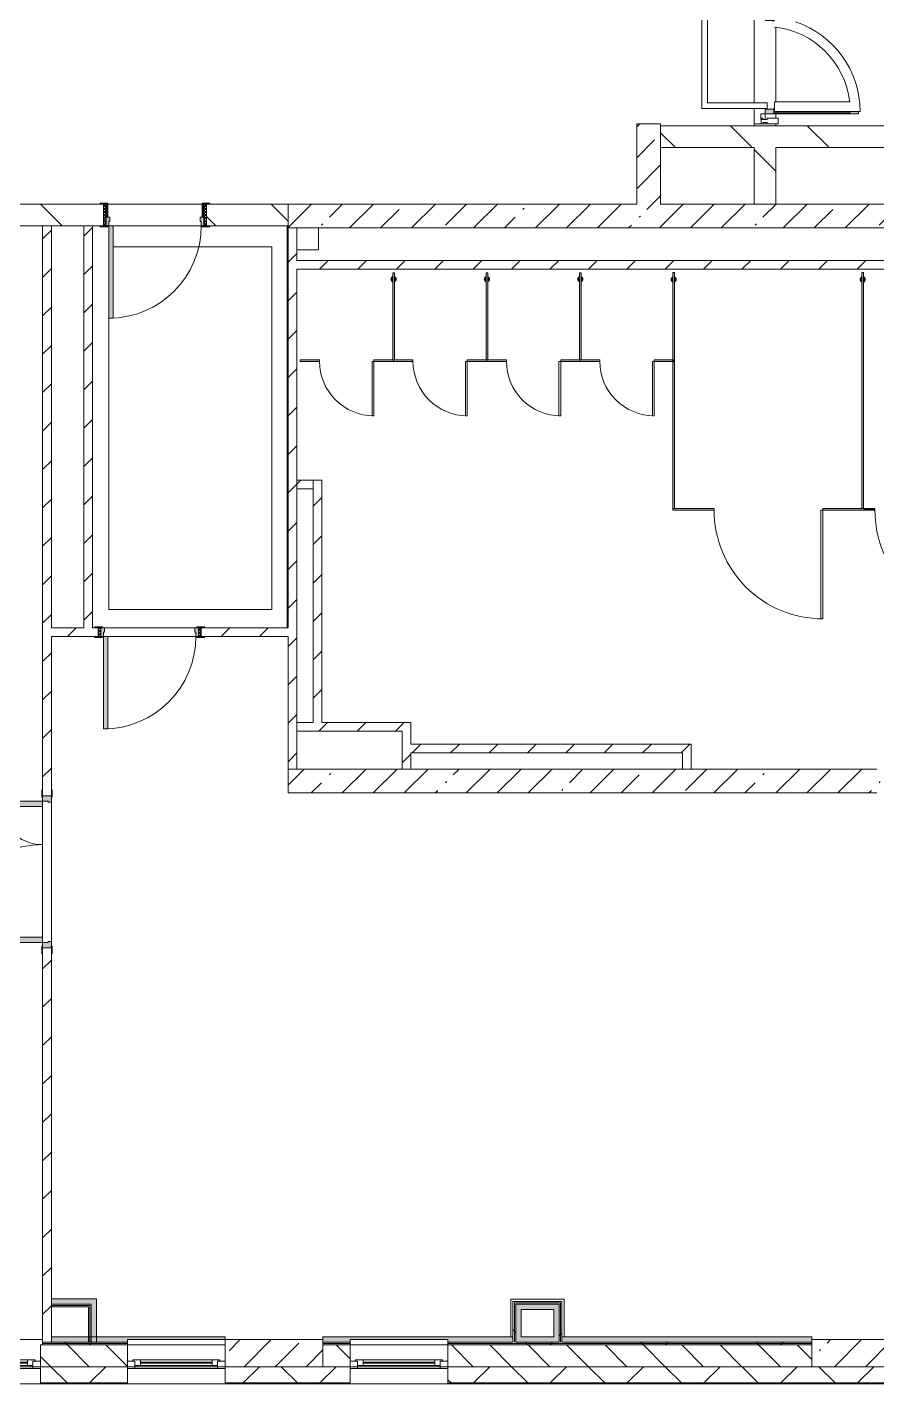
# Model space of a CAD drawing. Header units: millimetres. Extents: x -3238 to 193830, y -8553 to 29000.
# Drawn here: x 150764 to 158587, y -258 to 12229 of the extents above; entities that cross this region are included whole.
import ezdxf

# ---------------------------------------------------------------- set-up
doc = ezdxf.new("R2010")
doc.units = ezdxf.units.MM
for name, color, linetype, lineweight in [('A-DETL-3', 7, 'Continuous', 5), ('A-DOOR-5', 7, 'Continuous', 5), ('A-GENM-5', 7, 'Continuous', 5), ('A-GLAZ-2', 7, 'Continuous', 5), ('A-GLAZ-CWMG-4', 7, 'Continuous', 5), ('A-WALL', 7, 'Continuous', 9), ('A-WALL-3', 7, 'Continuous', 5), ('I-WALL-6', 7, 'Continuous', 5), ('S-COLS-3', 7, 'Continuous', 5)]:
    doc.layers.add(name, color=color, linetype=linetype, lineweight=lineweight)
for name, color, linetype, lineweight, true_color in [('A-DETL-GENF-6', 7, 'Continuous', 5, 0xe2e2e2), ('A-DETL-GENF-7', 7, 'Continuous', 5, 0xaaaaaa), ('A-DOOR-2', 7, 'Continuous', 5, 0xaaaaaa), ('A-DOOR-3', 7, 'Continuous', 5, 0xe2e2e2), ('A-DOOR-FRAM-2', 7, 'Continuous', 5, 0xe2e2e2), ('A-DOOR-FRAM-3', 7, 'Continuous', 5, 0xaaaaaa), ('A-FLOR-3', 7, 'Continuous', 5, 0xaaaaaa), ('A-GENM-6', 7, 'Continuous', 5, 0xe2ddcd), ('I-WALL-4', 7, 'Continuous', 5, 0xe7e7e7), ('I-WALL-5', 7, 'Continuous', 9, 0xe7e7e7)]:
    doc.layers.add(name, color=color, linetype=linetype, lineweight=lineweight, true_color=true_color)
pattern_1 = [(45, (58957.15, 0), (-176.7767, 176.7767), [])]
pattern_2 = [(45, (58957.15, 0), (-285.1231, 285.1231), []), (45, (59242.27, 0), (-285.1231, 285.1231), [504.031, -100.806, 16.764, -84.042])]
pattern_3 = [(135, (58957.15, 0), (-353.5534, -353.5534), [])]
pattern_4 = [(45, (58957.15, 0), (-530.33, 530.33), []), (135, (58957.15, 0), (-530.33, -530.33), [])]

# ---------------------------------------------------------------- blocks, each defined once
blk = doc.blocks.new('120_Окно_СКБ_1Ст - 120_Окно_СКБ_1Ст 900х2500_h_ с форточкой-V184-2_3_1_птичка')
at = {"layer": 'A-GLAZ-2'}
for p, q in [((-450, -127), (-450, -57)), ((-450, -57), (-380, -57)), ((450, -57), (-450, -57)), ((-380, -57), (-380, -127)), ((380, -87), (-380, -87)), ((-380, -87), (-380, -127)), ((-330, -137), (-330, -87)), ((-330, -107), (330, -107)), ((330, -117), (-330, -117)), ((330, -137), (330, -87)), ((380, -127), (380, -57)), ((380, -57), (450, -57)), ((380, -127), (380, -87)), ((450, -57), (450, -127)), ((-380, -127), (-450, -127)), ((-450, -127), (-400, -127)), ((-380, -127), (-400, -127)), ((-400, -127), (-400, -137)), ((-400, -137), (400, -137)), ((400, -137), (-400, -137)), ((450, -127), (380, -127)), ((400, -127), (380, -127)), ((400, -127), (450, -127)), ((400, -137), (400, -127))]:
    blk.add_line(p, q, dxfattribs=at)
blk = doc.blocks.new('120_Окно_СКБ_1Ст - 120_Окно_СКБ_1Ст 900х2500_h_ с форточкой-22876038-2_3_1_птичка')
at = {"layer": 'A-GLAZ-2'}
for p, q in [((-450, -127), (-450, -57)), ((-450, -57), (-380, -57)), ((450, -57), (-450, -57)), ((-380, -57), (-380, -127)), ((380, -87), (-380, -87)), ((-380, -87), (-380, -127)), ((-330, -137), (-330, -87)), ((-330, -107), (330, -107)), ((330, -117), (-330, -117)), ((330, -137), (330, -87)), ((380, -127), (380, -57)), ((380, -57), (450, -57)), ((380, -127), (380, -87)), ((450, -57), (450, -127)), ((-380, -127), (-450, -127)), ((-450, -127), (-400, -127)), ((-380, -127), (-400, -127)), ((-400, -127), (-400, -137)), ((-400, -137), (400, -137)), ((400, -137), (-400, -137)), ((450, -127), (380, -127)), ((400, -127), (380, -127)), ((400, -127), (450, -127)), ((400, -137), (400, -127))]:
    blk.add_line(p, q, dxfattribs=at)
blk = doc.blocks.new('BSC_Колонна _Прямоугольная - 250х900-23282983-2_3_1_птичка')
at = {"layer": 'S-COLS-3'}
h = blk.add_hatch(dxfattribs=at)
h.set_pattern_fill('FP_195', color=256, style=0, pattern_type=2)
h.set_pattern_definition([(45, (-99480, -25), (-285.1231, 285.1231), []), (45, (-99194.88, -25), (-285.1231, 285.1231), [504.031, -100.806, 16.764, -84.042])])
h.paths.add_polyline_path([(450, -125), (450, 125), (-450, 125), (-450, -125)])
for p, q in [((450, 125), (-450, 125)), ((-450, 125), (-450, -125)), ((450, -125), (450, 125)), ((-450, -125), (450, -125))]:
    blk.add_line(p, q, dxfattribs=at)
blk = doc.blocks.new('110_Дверь_СКБ_2Ст - Д-5_п_ Из игровой в коридор-32215844-2_3_1_птичка')
at = {"layer": 'A-DOOR-3'}
for points in [[(-638, 940), (-638, 40), (-588, 40), (-588, 940)], [(612, 370), (612, 40), (662, 40), (662, 440), (612, 440)]]:
    blk.add_hatch(color=256, dxfattribs=at).paths.add_polyline_path(points)
h = blk.add_hatch(color=256, dxfattribs=at)
h.paths.add_polyline_path([(-688, 40), (-688, -40), (-628, -40), (-628, -10), (-638, -10), (-638, 40)])
h.paths.add_polyline_path([(652, -40), (712, -40), (712, 40), (662, 40), (662, -10), (652, -10)])
at = {"layer": 'A-DOOR-FRAM-2'}
for points in [[(-742, 40), (-672, 40), (-672, 48), (-742, 48)], [(698, 40), (768, 40), (768, 48), (698, 48)], [(-742, -48), (-672, -48), (-672, -40), (-742, -40)], [(698, -48), (768, -48), (768, -40), (698, -40)]]:
    blk.add_hatch(color=256, dxfattribs=at).paths.add_polyline_path(points)
at = {"layer": 'A-DOOR-2'}
for p, q in [((-638, 940), (-638, 40)), ((-588, 940), (-638, 940)), ((-588, 40), (-588, 940)), ((662, 440), (612, 440)), ((612, 440), (612, 40)), ((662, 40), (662, 440)), ((-638, 40), (-588, 40)), ((612, 40), (662, 40))]:
    blk.add_line(p, q, dxfattribs=at)
for centre, radius, start, end in [((-638, 40), 900, 0, 90), ((662, 40), 400, 90, 180)]:
    blk.add_arc(centre, radius, start, end, dxfattribs=at)
at = {"layer": 'A-DOOR-FRAM-3'}
for p, q in [((-672, 48), (-742, 48)), ((-742, 48), (-742, 40)), ((-742, 40), (-672, 40)), ((-638, 40), (-688, 40)), ((-688, 40), (-688, -40)), ((-672, 40), (-672, 48)), ((-638, -10), (-638, 40)), ((662, 40), (662, -10)), ((712, 40), (662, 40)), ((768, 48), (698, 48)), ((698, 48), (698, 40)), ((698, 40), (768, 40)), ((712, -40), (712, 40)), ((768, 40), (768, 48)), ((-672, -40), (-742, -40)), ((-742, -40), (-742, -48)), ((-742, -48), (-672, -48)), ((-688, -40), (-628, -40)), ((-672, -39), (-688, -39)), ((-688, -39), (-688, -40)), ((-688, -40), (-672, -40)), ((-672, -40), (-672, -39)), ((-672, -48), (-672, -40)), ((-628, -10), (-638, -10)), ((-628, -40), (-628, -10)), ((662, -10), (652, -10)), ((652, -10), (652, -40)), ((652, -40), (712, -40)), ((712, -39), (698, -39)), ((698, -39), (698, -40)), ((698, -40), (712, -40)), ((768, -40), (698, -40)), ((698, -40), (698, -48)), ((698, -48), (768, -48)), ((712, -40), (712, -39)), ((768, -48), (768, -40))]:
    blk.add_line(p, q, dxfattribs=at)
blk = doc.blocks.new('BSC_Колонна _Прямоугольная - 250х900-V186-2_3_1_птичка')
at = {"layer": 'S-COLS-3'}
h = blk.add_hatch(dxfattribs=at)
h.set_pattern_fill('FP_198', color=256, style=0, pattern_type=2)
h.set_pattern_definition([(45, (-94080, -25), (-285.1231, 285.1231), []), (45, (-93794.88, -25), (-285.1231, 285.1231), [504.031, -100.806, 16.764, -84.042])])
h.paths.add_polyline_path([(450, -125), (450, 125), (-450, 125), (-450, -125), (-378, -125)])
for p, q in [((450, 125), (-450, 125)), ((-450, 125), (-450, -125)), ((450, -125), (450, 125)), ((-450, -125), (450, -125))]:
    blk.add_line(p, q, dxfattribs=at)
blk = doc.blocks.new('110_Дверь_СКБ_1Ст_Внутренняя1 - Д-8 950x2100h_охрана-V142-2_3_1_птичка')
at = {"layer": 'A-DOOR-2'}
h = blk.add_hatch(dxfattribs=at)
h.set_pattern_fill('FP_164', color=256, style=0, pattern_type=2)
h.set_pattern_definition([(135, (1826.41, 164.685), (-14.14214, -14.14214), []), (225, (1826.41, 164.685), (14.14214, -14.14214), [])])
h.paths.add_polyline_path([(487.5, 100), (462.5, 100), (462.5, -100), (487.5, -100)])
at = {"layer": 'A-DOOR-3'}
h = blk.add_hatch(color=256, dxfattribs=at)
h.paths.add_polyline_path([(437.5, 100), (437.5, 60), (427.5, 60), (427.5, 20), (462.5, 20), (462.5, 100)])
h.paths.add_polyline_path([(-412.5, 100), (-437.5, 100), (-437.5, 20), (-402.5, 20), (-402.5, 60), (-412.5, 60)])
at = {"layer": 'A-DOOR-FRAM-2'}
for points in [[(397.5, 950), (397.5, 100), (437.5, 100), (437.5, 950)], [(-492.5, 108), (-492.5, 100), (-422.5, 100), (-422.5, 108)], [(-422.5, 20), (-437.5, 20), (-437.5, -100), (-422.5, -100)], [(517.5, 108), (447.5, 108), (447.5, 100), (517.5, 100)], [(462.5, 20), (447.5, 20), (447.5, -100), (462.5, -100)], [(-492.5, -100), (-492.5, -108), (-422.5, -108), (-422.5, -100)], [(447.5, -100), (447.5, -108), (517.5, -108), (517.5, -100)]]:
    blk.add_hatch(color=256, dxfattribs=at).paths.add_polyline_path(points)
at = {"layer": 'A-DOOR-FRAM-3'}
h = blk.add_hatch(dxfattribs=at)
h.set_pattern_fill('FP_165', color=256, style=0, pattern_type=2)
h.set_pattern_definition([(45, (-296.384, 164.685), (-14.1421, 14.1421), []), (135, (-296.384, 164.685), (-14.1421, -14.1421), [])])
h.paths.add_polyline_path([(-437.5, 100), (-462.5, 100), (-462.5, -100), (-437.5, -100)])
at = {"layer": 'A-DOOR-2'}
for p, q in [((437.5, 950), (397.5, 950)), ((397.5, 950), (397.5, 100)), ((437.5, 100), (437.5, 950)), ((397.5, 100), (437.5, 100))]:
    blk.add_line(p, q, dxfattribs=at)
blk.add_arc((437.5, 100), 850, 90, 180, dxfattribs=at)
at = {"layer": 'A-DOOR-FRAM-3'}
for p, q in [((-422.5, 108), (-492.5, 108)), ((-492.5, 108), (-492.5, 100)), ((-492.5, 100), (-422.5, 100)), ((-437.5, 100), (-462.5, 100)), ((-462.5, 100), (-462.5, -100)), ((-412.5, 100), (-437.5, 100)), ((-437.5, 100), (-437.5, 20)), ((-437.5, -100), (-437.5, 100)), ((-422.5, 100), (-437.5, 100)), ((-437.5, 100), (-437.5, 99)), ((-437.5, 99), (-422.5, 99)), ((-437.5, 20), (-402.5, 20)), ((-422.5, 20), (-437.5, 20)), ((-437.5, 20), (-437.5, -100)), ((-422.5, 100), (-422.5, 108)), ((-422.5, 99), (-422.5, 100)), ((-422.5, -100), (-422.5, 20)), ((-412.5, 60), (-412.5, 100)), ((-402.5, 60), (-412.5, 60)), ((-402.5, 20), (-402.5, 60)), ((437.5, 60), (427.5, 60)), ((427.5, 60), (427.5, 20)), ((427.5, 20), (462.5, 20)), ((437.5, 100), (437.5, 60)), ((462.5, 100), (437.5, 100)), ((517.5, 108), (447.5, 108)), ((447.5, 108), (447.5, 100)), ((462.5, 100), (447.5, 100)), ((447.5, 100), (447.5, 99)), ((447.5, 100), (517.5, 100)), ((447.5, 99), (462.5, 99)), ((462.5, 20), (447.5, 20)), ((447.5, 20), (447.5, -100)), ((462.5, 20), (462.5, 100)), ((487.5, 100), (462.5, 100)), ((462.5, 100), (462.5, -100)), ((462.5, 99), (462.5, 100)), ((462.5, -100), (462.5, 20)), ((487.5, -100), (487.5, 100)), ((517.5, 100), (517.5, 108)), ((-422.5, -100), (-492.5, -100)), ((-492.5, -100), (-492.5, -108)), ((-492.5, -108), (-422.5, -108)), ((-462.5, -100), (-437.5, -100)), ((-437.5, -100), (-422.5, -100)), ((-422.5, -108), (-422.5, -100)), ((447.5, -100), (462.5, -100)), ((517.5, -100), (447.5, -100)), ((447.5, -100), (447.5, -108)), ((447.5, -108), (517.5, -108)), ((462.5, -100), (487.5, -100)), ((517.5, -108), (517.5, -100))]:
    blk.add_line(p, q, dxfattribs=at)
blk = doc.blocks.new('110_Дверь_СКБ_1Ст_Внутренняя1 - Д-8 950x2100h_охрана-V188-2_3_1_птичка')
at = {"layer": 'A-DOOR-2'}
h = blk.add_hatch(dxfattribs=at)
h.set_pattern_fill('FP_200', color=256, style=0, pattern_type=2)
h.set_pattern_definition([(135, (1826.41, 104.685), (-14.14214, -14.14214), []), (225, (1826.41, 104.685), (14.14214, -14.14214), [])])
h.paths.add_polyline_path([(487, 40), (462, 40), (462, -40), (487, -40)])
at = {"layer": 'A-DOOR-3'}
h = blk.add_hatch(color=256, dxfattribs=at)
h.paths.add_polyline_path([(437, 40), (437, 0), (427, 0), (427, -40), (462, -40), (462, 40)])
h.paths.add_polyline_path([(-413, 40), (-438, 40), (-438, -40), (-403, -40), (-403, 0), (-413, 0)])
at = {"layer": 'A-DOOR-FRAM-2'}
for points in [[(397, 890), (397, 40), (437, 40), (437, 890)], [(-493, 48), (-493, 40), (-423, 40), (-423, 48)], [(517, 48), (447, 48), (447, 40), (517, 40)], [(-423, -40), (-493, -40), (-493, -48), (-423, -48)], [(447, -40), (447, -48), (517, -48), (517, -40)]]:
    blk.add_hatch(color=256, dxfattribs=at).paths.add_polyline_path(points)
at = {"layer": 'A-DOOR-FRAM-3'}
h = blk.add_hatch(dxfattribs=at)
h.set_pattern_fill('FP_201', color=256, style=0, pattern_type=2)
h.set_pattern_definition([(45, (-296.384, 104.685), (-14.1421, 14.1421), []), (135, (-296.384, 104.685), (-14.1421, -14.1421), [])])
h.paths.add_polyline_path([(-438, 40), (-463, 40), (-463, -40), (-438, -40)])
at = {"layer": 'A-DOOR-2'}
for p, q in [((437, 890), (397, 890)), ((397, 890), (397, 40)), ((437, 40), (437, 890)), ((397, 40), (437, 40))]:
    blk.add_line(p, q, dxfattribs=at)
blk.add_arc((437, 40), 850, 90, 180, dxfattribs=at)
at = {"layer": 'A-DOOR-FRAM-3'}
for p, q in [((-423, 48), (-493, 48)), ((-493, 48), (-493, 40)), ((-493, 40), (-423, 40)), ((-438, 40), (-463, 40)), ((-463, 40), (-463, -40)), ((-413, 40), (-438, 40)), ((-438, 40), (-438, -40)), ((-438, -40), (-438, 40)), ((-423, 40), (-438, 40)), ((-438, 40), (-438, 39)), ((-438, 39), (-423, 39)), ((-423, 40), (-423, 48)), ((-423, 39), (-423, 40)), ((-413, 0), (-413, 40)), ((-403, 0), (-413, 0)), ((-403, -40), (-403, 0)), ((437, 0), (427, 0)), ((427, 0), (427, -40)), ((437, 40), (437, 0)), ((462, 40), (437, 40)), ((517, 48), (447, 48)), ((447, 48), (447, 40)), ((462, 40), (447, 40)), ((447, 40), (447, 39)), ((447, 40), (517, 40)), ((447, 39), (462, 39)), ((462, -40), (462, 40)), ((487, 40), (462, 40)), ((462, 40), (462, -40)), ((462, 39), (462, 40)), ((487, -40), (487, 40)), ((517, 40), (517, 48)), ((-423, -40), (-493, -40)), ((-493, -40), (-493, -48)), ((-493, -48), (-423, -48)), ((-463, -40), (-438, -40)), ((-423, -39), (-438, -39)), ((-438, -39), (-438, -40)), ((-438, -40), (-403, -40)), ((-438, -40), (-423, -40)), ((-423, -40), (-423, -39)), ((-423, -48), (-423, -40)), ((427, -40), (462, -40)), ((462, -39), (447, -39)), ((447, -39), (447, -40)), ((447, -40), (462, -40)), ((517, -40), (447, -40)), ((447, -40), (447, -48)), ((447, -48), (517, -48)), ((462, -40), (462, -39)), ((462, -40), (487, -40)), ((517, -48), (517, -40))]:
    blk.add_line(p, q, dxfattribs=at)
blk = doc.blocks.new('131_Сантехническая перегородка 7 - СП-1-V266-2_3_1_птичка')
at = {"layer": 'A-GENM-6'}
blk.add_hatch(color=256, dxfattribs=at).paths.add_polyline_path([(2166, 8), (-4, 8), (-4, -8), (2166, -8)])
at = {"layer": 'A-GENM-5'}
for p, q in [((2166, 8), (-4, 8)), ((-4, 8), (-4, -8)), ((2166, -8), (2166, 8)), ((-4, -8), (2166, -8))]:
    blk.add_line(p, q, dxfattribs=at)
at = {"layer": 'A-GENM-5', "flags": 128}
for points in [[(71, 8), (71, 9), (71, 9), (70, 9), (70, 10), (70, 10), (69, 11), (69, 11), (68, 12), (68, 12), (67, 12), (67, 13), (66, 13), (66, 13), (65, 14), (65, 14), (64, 14), (64, 14), (63, 14), (62, 15), (62, 15), (61, 15), (61, 15), (60, 15), (59, 15), (59, 15), (58, 15), (58, 15), (57, 15), (56, 15), (56, 15), (55, 15), (55, 15), (54, 14), (54, 14), (53, 14), (52, 14), (52, 13), (51, 13), (51, 13), (50, 13), (50, 12), (49, 12), (49, 11), (48, 11), (48, 11), (48, 10), (47, 10), (47, 9), (46, 9), (46, 8), (46, 8)], [(46, -8), (46, -9), (47, -9), (47, -9), (47, -10), (48, -10), (48, -11), (49, -11), (49, -12), (50, -12), (50, -12), (51, -13), (51, -13), (52, -13), (52, -14), (53, -14), (53, -14), (54, -14), (54, -14), (55, -15), (56, -15), (56, -15), (57, -15), (57, -15), (58, -15), (59, -15), (59, -15), (60, -15), (60, -15), (61, -15), (62, -15), (62, -15), (63, -15), (63, -14), (64, -14), (64, -14), (65, -14), (66, -13), (66, -13), (67, -13), (67, -13), (68, -12), (68, -12), (69, -11), (69, -11), (69, -11), (70, -10), (70, -10), (71, -9), (71, -9), (71, -8), (71, -8)]]:
    blk.add_lwpolyline(points, dxfattribs=at)
at = {"layer": 'A-GENM-5'}
for radius, start, end in [(24.6, 19.9113, 160.0887), (17.6, 45, 135), (17.6, 45, 135), (15.1, 45, 135), (24.6, 199.9113, 340.0887), (17.6, 225, 315), (17.6, 225, 315), (15.1, 225, 315)]:
    blk.add_arc((59, 0), radius, start, end, dxfattribs=at)
blk = doc.blocks.new('131_Сантехническая перегородка 6 - СП-1-V267-2_3_1_птичка')
at = {"layer": 'A-GENM-6'}
blk.add_hatch(color=256, dxfattribs=at).paths.add_polyline_path([(800, 8), (0, 8), (0, -8), (800, -8)])
at = {"layer": 'A-GENM-5'}
for p, q in [((800, 8), (0, 8)), ((0, 8), (0, -8)), ((800, -8), (800, 8)), ((0, -8), (800, -8))]:
    blk.add_line(p, q, dxfattribs=at)
at = {"layer": 'A-GENM-5', "flags": 128}
for points in [[(71, 8), (71, 9), (71, 9), (70, 9), (70, 10), (70, 10), (69, 11), (69, 11), (68, 12), (68, 12), (67, 12), (67, 13), (66, 13), (66, 13), (65, 14), (65, 14), (64, 14), (64, 14), (63, 14), (62, 15), (62, 15), (61, 15), (61, 15), (60, 15), (59, 15), (59, 15), (58, 15), (58, 15), (57, 15), (56, 15), (56, 15), (55, 15), (55, 15), (54, 14), (54, 14), (53, 14), (52, 14), (52, 13), (51, 13), (51, 13), (50, 13), (50, 12), (49, 12), (49, 11), (48, 11), (48, 11), (48, 10), (47, 10), (47, 9), (46, 9), (46, 8), (46, 8)], [(46, -8), (46, -9), (47, -9), (47, -9), (47, -10), (48, -10), (48, -11), (49, -11), (49, -12), (50, -12), (50, -12), (51, -13), (51, -13), (52, -13), (52, -14), (53, -14), (53, -14), (54, -14), (54, -14), (55, -15), (56, -15), (56, -15), (57, -15), (57, -15), (58, -15), (59, -15), (59, -15), (60, -15), (60, -15), (61, -15), (62, -15), (62, -15), (63, -15), (63, -14), (64, -14), (64, -14), (65, -14), (66, -13), (66, -13), (67, -13), (67, -13), (68, -12), (68, -12), (69, -11), (69, -11), (69, -11), (70, -10), (70, -10), (71, -9), (71, -9), (71, -8), (71, -8)]]:
    blk.add_lwpolyline(points, dxfattribs=at)
at = {"layer": 'A-GENM-5'}
for radius, start, end in [(24.6, 19.9113, 160.0887), (17.6, 45, 135), (17.6, 45, 135), (15.1, 45, 135), (24.6, 199.9113, 340.0887), (17.6, 225, 315), (17.6, 225, 315), (15.1, 225, 315)]:
    blk.add_arc((59, 0), radius, start, end, dxfattribs=at)
blk = doc.blocks.new('131_Сантехническая перегородка_Дверь МГН - СД-1-V268-2_3_1_птичка')
at = {"layer": 'A-GENM-6'}
for points in [[(-370, 8), (-370, -8), (10, -8), (10, 8)], [(1010, 8), (1010, -8), (1390, -8), (1390, 8), (1276, 8)]]:
    blk.add_hatch(color=256, dxfattribs=at).paths.add_polyline_path(points)
at = {"layer": 'A-DOOR-5'}
for p, q in [((10, 1008), (26, 1008)), ((10, 8), (10, 1008)), ((26, 8), (26, 1008)), ((10, 8), (26, 8))]:
    blk.add_line(p, q, dxfattribs=at)
blk.add_arc((10, 8), 1000, 360, 90, dxfattribs=at)
at = {"layer": 'A-GENM-5'}
for p, q in [((10, 8), (-370, 8)), ((-370, 8), (-370, -8)), ((10, -8), (10, 8)), ((1390, 8), (1010, 8)), ((1010, 8), (1010, -8)), ((1390, -8), (1390, 8)), ((-370, -8), (10, -8)), ((1010, -8), (1390, -8))]:
    blk.add_line(p, q, dxfattribs=at)
blk = doc.blocks.new('131_Сантехническая перегородка_Дверь 5 - СД-1-V269-2_3_1_птичка')
at = {"layer": 'A-GENM-6'}
for points in [[(70, 8), (70, -8), (250, -8), (250, 8)], [(750, 8), (750, -8), (930, -8), (930, 8)]]:
    blk.add_hatch(color=256, dxfattribs=at).paths.add_polyline_path(points)
at = {"layer": 'A-DOOR-5'}
for p, q in [((266, 508), (250, 508)), ((250, 8), (250, 508)), ((266, 8), (266, 508)), ((266, 8), (250, 8))]:
    blk.add_line(p, q, dxfattribs=at)
blk.add_arc((250, 8), 500, 360, 90, dxfattribs=at)
at = {"layer": 'A-GENM-5'}
for p, q in [((250, 8), (70, 8)), ((70, 8), (70, -8)), ((250, -8), (250, 8)), ((930, 8), (750, 8)), ((750, 8), (750, -8)), ((930, -8), (930, 8)), ((70, -8), (250, -8)), ((750, -8), (930, -8))]:
    blk.add_line(p, q, dxfattribs=at)
blk = doc.blocks.new('131_Сантехническая перегородка_Дверь МГН 2 - СД-1-V270-2_3_1_птичка')
at = {"layer": 'A-GENM-6'}
for points in [[(-430, 8), (-430, -8), (10, -8), (10, 8)], [(1010, 8), (1010, -8), (1110, -8), (1110, 8)]]:
    blk.add_hatch(color=256, dxfattribs=at).paths.add_polyline_path(points)
at = {"layer": 'A-DOOR-5'}
for p, q in [((10, 1008), (26, 1008)), ((10, 8), (10, 1008)), ((26, 8), (26, 1008)), ((10, 8), (26, 8))]:
    blk.add_line(p, q, dxfattribs=at)
blk.add_arc((10, 8), 1000, 360, 90, dxfattribs=at)
at = {"layer": 'A-GENM-5'}
for p, q in [((10, 8), (-430, 8)), ((-430, 8), (-430, -8)), ((10, -8), (10, 8)), ((1110, 8), (1010, 8)), ((1010, 8), (1010, -8)), ((1110, -8), (1110, 8)), ((-430, -8), (10, -8)), ((1010, -8), (1110, -8))]:
    blk.add_line(p, q, dxfattribs=at)
blk = doc.blocks.new('Дверь_Витражная_остекление_ - ВВ-7 остекление-32349468-2_3_1_птичка')
at = {"layer": 'A-DETL-GENF-6'}
for points in [[(-860, -107), (-860, -880), (-837, -880), (-837, -107), (-815, -107), (-815, -20), (-860, -20)], [(865, -104), (878, -104), (878, -880), (910, -880), (910, -140), (900, -140), (900, -40), (910, -40), (910, -20), (865, -20)]]:
    blk.add_hatch(color=256, dxfattribs=at).paths.add_polyline_path(points)
at = {"layer": 'A-DETL-GENF-7'}
for p, q in [((-815, -20), (-860, -20)), ((-860, -880), (-860, -20)), ((-815, -20), (-860, -20)), ((-860, -20), (-860, -880)), ((-860, -100), (-815, -100)), ((-850, -800), (-850, -100)), ((-815, -107), (-815, -20)), ((-815, -107), (-815, -20)), ((-806, -107), (-806, -100)), ((865, -104), (865, -20)), ((865, -20), (865, -104)), ((900, -100), (865, -100)), ((900, -800), (900, -140)), ((910, -880), (910, -140)), ((910, -880), (910, -140)), ((-860, -800), (-837, -800)), ((910, -800), (878, -800)), ((-860, -880), (-837, -880)), ((-860, -880), (-837, -880)), ((910, -880), (878, -880)), ((878, -880), (910, -880))]:
    blk.add_line(p, q, dxfattribs=at)
at = {"layer": 'A-DOOR-2'}
for p, q in [((-910, 20), (-860, 20)), ((-910, -20), (-910, 20)), ((-860, 20), (-860, -20)), ((860, 20), (910, 20)), ((860, -20), (860, 20)), ((910, 20), (910, -20)), ((-860, -20), (-910, -20)), ((-860, -880), (-860, -20)), ((910, -20), (860, -20)), ((860, -104), (860, -39))]:
    blk.add_line(p, q, dxfattribs=at)
for centre, start, end in [((-860, -20), 354.2215, 0), ((860, -20), 180, 185.7785), ((-860, -20), 270, 271.5473)]:
    blk.add_arc(centre, 860, start, end, dxfattribs=at)
blk = doc.blocks.new('Прямоугольный импост - Импост структурный с накладкой - 160мм Темный-32310142-2_3_1_птичка')
at = {"layer": 'A-GLAZ-CWMG-4'}
for p, q in [((-50, 0), (-50, 17)), ((-50, 17), (0, 17)), ((-40, 0), (-50, 0)), ((-40, -40), (-40, 0)), ((0, 0), (-10, 0)), ((-10, 0), (-10, -40)), ((0, 17), (0, 0)), ((-50, -140), (-50, -40)), ((-50, -40), (-40, -40)), ((-10, -40), (0, -40)), ((0, -40), (0, -140)), ((0, -140), (-50, -140))]:
    blk.add_line(p, q, dxfattribs=at)

msp = doc.modelspace()

# ---------------------------------------------------------------- hatches: boundary and pattern name
at = {"layer": 'A-WALL-3'}
h = msp.add_hatch(dxfattribs=at)
h.set_pattern_fill('FP_161', color=256, style=0, pattern_type=2)
h.set_pattern_definition([(135, (58957.15, 0), (-176.7767, -176.7767), [])])
h.paths.add_polyline_path([(181787.2, -100), (181787.2, 100), (180987.2, 100), (180987.2, -100)])
h.paths.add_polyline_path([(168794.2, -100), (169187.2, -100), (169187.2, 100), (167887.2, 100), (167887.2, -100), (168273.7, -100)])
h.paths.add_polyline_path([(178163, -100), (178287.2, -100), (178287.2, 100), (177787.2, 100), (177787.2, -100)])
h.paths.add_polyline_path([(172387.2, -100), (172637.2, -100), (172637.2, 100), (172387.2, 100)])
h.paths.add_polyline_path([(174519.6, -100), (174587.2, -100), (174587.2, 100), (173537.2, 100), (173537.2, -100)])
h.paths.add_polyline_path([(153737.2, -100), (153737.2, 100), (153487.2, 100), (153487.2, -100), (153699.9, -100)])
h.paths.add_polyline_path([(160687.2, -100), (160687.2, 100), (159787.2, 100), (159787.2, -100), (159945.8, -100)])
h.paths.add_polyline_path([(154637.2, -100), (157987.2, -100), (157987.2, 100), (154637.2, 100)])
h.paths.add_polyline_path([(163068.8, -100), (163787.2, -100), (163787.2, 100), (162737.2, 100), (162737.2, -100)])
h.paths.add_polyline_path([(161837.2, -100), (161837.2, 100), (161587.2, 100), (161587.2, -100)])
h.paths.add_polyline_path([(151618, -100), (151687.2, -100), (151687.2, 100), (150887.2, 100), (150887.2, -100), (151097.5, -100)])
h = msp.add_hatch(dxfattribs=at)
h.set_pattern_fill('FP_151', color=256, style=0, pattern_type=2)
h.set_pattern_definition([(45, (58957.15, 0), (-353.5534, 353.5534), []), (135, (58957.15, 0), (-353.5534, -353.5534), [])])
h.paths.add_polyline_path([(180987.2, -250), (181787.2, -250), (181787.2, -100), (180987.2, -100)])
h.paths.add_polyline_path([(180087.2, -250), (180087.2, -100), (179187.2, -100), (179187.2, -250), (179724.5, -250)])
h.paths.add_polyline_path([(183888.4, -250), (184037.2, -250), (184037.2, -100), (182687.2, -100), (182687.2, -250), (182847.4, -250)])
h.paths.add_polyline_path([(172437.6, -250), (172637.2, -250), (172637.2, -100), (171487.2, -100), (171487.2, -250), (171917.1, -250)])
h.paths.add_polyline_path([(168273.7, -250), (169187.2, -250), (169187.2, -100), (167887.2, -100), (167887.2, -250)])
h.paths.add_polyline_path([(166987.2, -250), (166987.2, -100), (166087.2, -100), (166087.2, -250), (166191.7, -250)])
h.paths.add_polyline_path([(173537.2, -250), (174587.2, -250), (174587.2, -100), (173537.2, -100)])
h.paths.add_polyline_path([(178287.2, -250), (178287.2, -100), (176887.2, -100), (176887.2, -250), (178163, -250)])
h.paths.add_polyline_path([(153737.2, -250), (153737.2, -100), (152587.2, -100), (152587.2, -250), (153699.9, -250)])
h.paths.add_polyline_path([(163068.8, -250), (163787.2, -250), (163787.2, -100), (162737.2, -100), (162737.2, -250)])
h.paths.add_polyline_path([(154740.9, -250), (158887.2, -250), (158887.2, -100), (154637.2, -100), (154637.2, -250)])
h.paths.add_polyline_path([(161837.2, -250), (161837.2, -100), (159787.2, -100), (159787.2, -250), (160986.8, -250)])
h.paths.add_polyline_path([(151618, -250), (151687.2, -250), (151687.2, -100), (150887.2, -100), (150887.2, -250), (151097.5, -250)])
h.paths.add_polyline_path([(148495, -250), (149987.2, -250), (149987.2, -100), (148167.2, -100), (148167.2, -250)])
at = {"layer": 'I-WALL-4'}
for points in [[(155312.2, 175), (155312.2, 475), (155262.2, 475), (155262.2, 175)], [(155612.2, 425), (155662.2, 425), (155662.2, 475), (155312.2, 475), (155312.2, 425)], [(155662.2, 175), (155662.2, 425), (155612.2, 425), (155612.2, 175)]]:
    msp.add_hatch(color=256, dxfattribs=at).paths.add_polyline_path(points)
at = {"layer": 'I-WALL-5'}
for points in [[(151353.2, 475), (151403.2, 475), (151403.2, 525), (150987.2, 525), (150987.2, 475)], [(151403.2, 125), (151403.2, 475), (151353.2, 475), (151353.2, 125)], [(150987.2, 125), (151687.2, 125), (151687.2, 150), (152587.2, 150), (152587.2, 175), (150987.2, 175)]]:
    msp.add_hatch(color=256, dxfattribs=at).paths.add_polyline_path(points)
h = msp.add_hatch(color=256, dxfattribs=at)
h.paths.add_polyline_path([(157987.2, 125), (157987.2, 175), (155687.2, 175), (155687.2, 125), (157863.8, 125)])
h.paths.add_polyline_path([(153487.2, 125), (153737.2, 125), (153737.2, 150), (154637.2, 150), (154637.2, 125), (155237.2, 125), (155237.2, 175), (153487.2, 175), (153487.2, 150)])
h.paths.add_polyline_path([(155262.2, 125), (155662.2, 125), (155662.2, 175), (155262.2, 175)])
at = {"layer": 'I-WALL-6'}
h = msp.add_hatch(dxfattribs=at)
h.set_pattern_fill('FP_159', color=256, style=0, pattern_type=2)
h.set_pattern_definition(pattern_2)
h.paths.add_polyline_path([(156596.2, 10600), (156596.2, 11340), (156376.2, 11340), (156376.2, 10600)])
h = msp.add_hatch(dxfattribs=at)
h.set_pattern_fill('FP_162', color=256, style=0, pattern_type=2)
h.set_pattern_definition(pattern_3)
h.paths.add_polyline_path([(159546.2, 11120), (159546.2, 11320), (156596.2, 11320), (156596.2, 11120), (158904.8, 11120)])
h = msp.add_hatch(dxfattribs=at)
h.set_pattern_fill('FP_162', color=256, style=0, pattern_type=2)
h.set_pattern_definition(pattern_3)
h.paths.add_polyline_path([(157657.2, 10600), (157657.2, 11120), (157457.2, 11120), (157457.2, 10600)])
h = msp.add_hatch(dxfattribs=at)
h.set_pattern_fill('FP_162', color=256, style=0, pattern_type=2)
h.set_pattern_definition(pattern_3)
h.paths.add_polyline_path([(151367.2, 10400), (151467.2, 10400), (151467.2, 10600), (150342.2, 10600), (150342.2, 10400), (151287.2, 10400)])
h.paths.add_polyline_path([(148567.2, 10400), (148942.2, 10400), (148942.2, 10600), (148567.2, 10600), (148567.2, 10520)])
h.paths.add_polyline_path([(153167.2, 10400), (153167.2, 10600), (152417.2, 10600), (152417.2, 10400), (152658.9, 10400)])
h = msp.add_hatch(dxfattribs=at)
h.set_pattern_fill('FP_159', color=256, style=0, pattern_type=2)
h.set_pattern_definition(pattern_2)
h.paths.add_polyline_path([(160567.2, 10380), (160567.2, 10600), (153167.2, 10600), (153167.2, 10380), (158904.8, 10380)])
h = msp.add_hatch(dxfattribs=at)
h.set_pattern_fill('FP_163', color=256, style=0, pattern_type=2)
h.set_pattern_definition(pattern_1)
h.paths.add_polyline_path([(150907.2, 125), (150987.2, 125), (150987.2, 3755), (150907.2, 3755), (150907.2, 317.6)])
h.paths.add_polyline_path([(150987.2, 5155), (150987.2, 10400), (150907.2, 10400), (150907.2, 5155), (150957.2, 5155)])
h = msp.add_hatch(dxfattribs=at)
h.set_pattern_fill('FP_163', color=256, style=0, pattern_type=2)
h.set_pattern_definition(pattern_1)
h.paths.add_polyline_path([(151287.2, 6700), (151367.2, 6700), (151367.2, 10400), (151287.2, 10400), (151287.2, 6826.6)])
h = msp.add_hatch(dxfattribs=at)
h.set_pattern_fill('FP_163', color=256, style=0, pattern_type=2)
h.set_pattern_definition(pattern_1)
h.paths.add_polyline_path([(153247.2, 5400), (153247.2, 10380), (153167.2, 10376.9), (153167.2, 5400)])
h = msp.add_hatch(dxfattribs=at)
h.set_pattern_fill('FP_163', color=256, style=0, pattern_type=2)
h.set_pattern_definition(pattern_1)
h.paths.add_polyline_path([(160037.2, 10000), (160037.2, 10080), (153247.2, 10080), (153247.2, 10000), (156822.9, 10000)])
h = msp.add_hatch(dxfattribs=at)
h.set_pattern_fill('FP_163', color=256, style=0, pattern_type=2)
h.set_pattern_definition(pattern_1)
h.paths.add_polyline_path([(153397.2, 7980), (153397.2, 8060), (153247.2, 8060), (153247.2, 7980)])
h = msp.add_hatch(dxfattribs=at)
h.set_pattern_fill('FP_163', color=256, style=0, pattern_type=2)
h.set_pattern_definition(pattern_1)
h.paths.add_polyline_path([(153247.2, 7980), (153477.2, 7980), (153477.2, 8060), (153247.2, 8060), (153247.2, 8010)])
h = msp.add_hatch(dxfattribs=at)
h.set_pattern_fill('FP_163', color=256, style=0, pattern_type=2)
h.set_pattern_definition(pattern_1)
h.paths.add_polyline_path([(153477.2, 5830), (153477.2, 7980), (153397.2, 7980), (153397.2, 5830)])
h = msp.add_hatch(dxfattribs=at)
h.set_pattern_fill('FP_163', color=256, style=0, pattern_type=2)
h.set_pattern_definition(pattern_1)
h.paths.add_polyline_path([(152658.9, 6620), (153167.2, 6620), (153167.2, 6700), (152367.2, 6700), (152367.2, 6620), (152397.2, 6620)])
h.paths.add_polyline_path([(150987.2, 6620), (151417.2, 6620), (151417.2, 6700), (150987.2, 6700)])
h = msp.add_hatch(dxfattribs=at)
h.set_pattern_fill('FP_163', color=256, style=0, pattern_type=2)
h.set_pattern_definition(pattern_1)
h.paths.add_polyline_path([(154217.2, 5750), (154217.2, 5830), (153247.2, 5830), (153247.2, 5750)])
h = msp.add_hatch(dxfattribs=at)
h.set_pattern_fill('FP_163', color=256, style=0, pattern_type=2)
h.set_pattern_definition(pattern_1)
h.paths.add_polyline_path([(154297.2, 5400), (154297.2, 5830), (154217.2, 5830), (154217.2, 5400)])
h = msp.add_hatch(dxfattribs=at)
h.set_pattern_fill('FP_163', color=256, style=0, pattern_type=2)
h.set_pattern_definition(pattern_1)
h.paths.add_polyline_path([(156797.2, 5550), (156797.2, 5630), (154297.2, 5630), (154297.2, 5550)])
h = msp.add_hatch(dxfattribs=at)
h.set_pattern_fill('FP_163', color=256, style=0, pattern_type=2)
h.set_pattern_definition(pattern_1)
h.paths.add_polyline_path([(156822.9, 5400), (156877.2, 5400), (156877.2, 5630), (156797.2, 5630), (156797.2, 5400)])
h = msp.add_hatch(dxfattribs=at)
h.set_pattern_fill('FP_159', color=256, style=0, pattern_type=2)
h.set_pattern_definition(pattern_2)
h.paths.add_polyline_path([(160567.2, 5180), (160567.2, 5400), (159667.2, 5400), (159667.2, 5180), (160527.2, 5180)])
h.paths.add_polyline_path([(156822.9, 5180), (158617.2, 5180), (158617.2, 5400), (153167.2, 5400), (153167.2, 5180)])
h = msp.add_hatch(dxfattribs=at)
h.set_pattern_fill('FP_255', color=256, style=0, pattern_type=2)
h.set_pattern_definition(pattern_4)
h.paths.add_polyline_path([(155237.2, 125), (155249.7, 125), (155249.7, 500), (155237.2, 500), (155237.2, 175)])
h = msp.add_hatch(dxfattribs=at)
h.set_pattern_fill('FP_255', color=256, style=0, pattern_type=2)
h.set_pattern_definition(pattern_4)
h.paths.add_polyline_path([(155249.7, 125), (155262.2, 125), (155262.2, 487.5), (155249.7, 487.5), (155249.7, 175)])
h = msp.add_hatch(dxfattribs=at)
h.set_pattern_fill('FP_255', color=256, style=0, pattern_type=2)
h.set_pattern_definition(pattern_4)
h.paths.add_polyline_path([(155662.2, 125), (155674.7, 125), (155674.7, 475), (155662.2, 475), (155662.2, 175)])
h = msp.add_hatch(dxfattribs=at)
h.set_pattern_fill('FP_255', color=256, style=0, pattern_type=2)
h.set_pattern_definition(pattern_4)
h.paths.add_polyline_path([(155674.7, 125), (155687.2, 125), (155687.2, 487.5), (155674.7, 487.5), (155674.7, 175)])
h = msp.add_hatch(dxfattribs=at)
h.set_pattern_fill('FP_255', color=256, style=0, pattern_type=2)
h.set_pattern_definition(pattern_4)
h.paths.add_polyline_path([(151687.2, 112.5), (151687.2, 125), (150907.2, 125), (150907.2, 112.5), (151618, 112.5)])
h = msp.add_hatch(dxfattribs=at)
h.set_pattern_fill('FP_255', color=256, style=0, pattern_type=2)
h.set_pattern_definition(pattern_4)
h.paths.add_polyline_path([(155261.4, 112.5), (157987.2, 112.5), (157987.2, 125), (154637.2, 125), (154637.2, 112.5), (154740.9, 112.5)])
h.paths.add_polyline_path([(153487.2, 112.5), (153737.2, 112.5), (153737.2, 125), (153487.2, 125)])
h = msp.add_hatch(dxfattribs=at)
h.set_pattern_fill('FP_255', color=256, style=0, pattern_type=2)
h.set_pattern_definition(pattern_4)
h.paths.add_polyline_path([(150907.2, 100), (151687.2, 100), (151687.2, 112.5), (150907.2, 112.5)])
h = msp.add_hatch(dxfattribs=at)
h.set_pattern_fill('FP_255', color=256, style=0, pattern_type=2)
h.set_pattern_definition(pattern_4)
h.paths.add_polyline_path([(157863.8, 100), (157987.2, 100), (157987.2, 112.5), (154637.2, 112.5), (154637.2, 100), (156822.9, 100)])
h.paths.add_polyline_path([(153737.2, 100), (153737.2, 112.5), (153487.2, 112.5), (153487.2, 100), (153699.9, 100)])

# ---------------------------------------------------------------- linework, layer by layer
at = {"layer": 'A-DETL-3'}
for p, q in [((151557.2, 10207.5), (153017.2, 10207.5)), ((153017.2, 10207.5), (153017.2, 6867.5)), ((151517.2, 6867.5), (151517.2, 9550)), ((153017.2, 6867.5), (151517.2, 6867.5))]:
    msp.add_line(p, q, dxfattribs=at)
at = {"layer": 'A-FLOR-3'}
for p, q in [((156977.2, 13150), (156977.2, 11481.2)), ((157027.2, 11531.2), (157027.2, 13100)), ((157577.2, 11531.2), (157027.2, 11531.2)), ((157577.2, 11481.2), (157577.2, 11531.2)), ((158336.8, 11542.2), (157645, 11542.2)), ((157645, 11542.2), (157645, 11452.8)), ((156977.2, 11481.2), (157577.2, 11481.2)), ((157645, 11452.8), (158432, 11452.8)), ((152367.2, 10401.4), (151517.2, 10401.4)), ((151517.2, 10401), (152367.2, 10401)), ((153157.2, 6701.4), (153157.2, 10400)), ((153447.2, 10380), (153447.2, 10180)), ((153447.2, 10180), (153247.2, 10180)), ((151467.2, 6621.4), (152317.2, 6621.4)), ((152397.2, 6701.4), (153157.2, 6701.4)), ((155217.2, 174.2), (155217.2, 520)), ((155217.2, 520), (155707.2, 520)), ((155707.2, 520), (155707.2, 174.6))]:
    msp.add_line(p, q, dxfattribs=at)
for radius, start, end in [(870, 0, 71.40745), (780, 6.57701, 84.00325)]:
    msp.add_arc((157562, 11452.8), radius, start, end, dxfattribs=at)
at = {"layer": 'A-WALL'}
for p, q in [((157457.2, 10600), (157657.2, 10600)), ((150987.2, 10400), (150907.2, 10400)), ((151367.2, 10400), (151287.2, 10400)), ((153247.2, 10380), (153167.2, 10380)), ((153167.2, 5400), (153247.2, 5400)), ((151353.2, 475), (150987.2, 475)), ((151340.7, 462.5), (150987.2, 462.5)), ((151340.7, 125), (151340.7, 462.5)), ((151353.2, 125), (151353.2, 475)), ((155249.7, 487.5), (155249.7, 125)), ((155674.7, 487.5), (155249.7, 487.5)), ((155262.2, 475), (155262.2, 125)), ((155662.2, 475), (155262.2, 475)), ((155662.2, 125), (155662.2, 475)), ((155674.7, 125), (155674.7, 487.5)), ((150907.2, 125), (151687.2, 125)), ((150987.2, 175), (150987.2, 125)), ((153487.2, 125), (153737.2, 125)), ((154637.2, 125), (155237.2, 125)), ((155237.2, 175), (155237.2, 125)), ((155262.2, 125), (155662.2, 125)), ((155687.2, 175), (155687.2, 125)), ((155687.2, 125), (157987.2, 125)), ((150907.2, 112.5), (151687.2, 112.5)), ((150907.2, 100), (151687.2, 100)), ((153487.2, 112.5), (153737.2, 112.5)), ((153737.2, 100), (153487.2, 100)), ((154637.2, 112.5), (157987.2, 112.5)), ((157987.2, 100), (154637.2, 100)), ((150887.2, -100), (151687.2, -100)), ((151687.2, -100), (150887.2, -100)), ((153487.2, -100), (153737.2, -100)), ((153737.2, -100), (153487.2, -100)), ((154637.2, -100), (157987.2, -100)), ((157987.2, -100), (154637.2, -100)), ((150887.2, -250), (151687.2, -250)), ((150887.2, -253), (151687.2, -253)), ((152587.2, -250), (153737.2, -250)), ((152587.2, -253), (153737.2, -253)), ((154637.2, -250), (158887.2, -250)), ((154637.2, -253), (158887.2, -253))]:
    msp.add_line(p, q, dxfattribs=at)
at = {"layer": 'A-WALL-3'}
for p, q in [((150907.2, 100), (150887.2, 100)), ((150887.2, 100), (150887.2, -258)), ((151687.2, -258), (151687.2, 100)), ((153737.2, -258), (153737.2, 100)), ((154637.2, 100), (154637.2, -258)), ((150007.2, -100), (150887.2, -100)), ((151687.2, -100), (152587.2, -100)), ((152587.2, -100), (152587.2, -258)), ((153737.2, -100), (154637.2, -100)), ((148159.2, -258), (151687.2, -258)), ((151687.2, -258), (166087.2, -258))]:
    msp.add_line(p, q, dxfattribs=at)
at = {"layer": 'I-WALL-6'}
for p, q in [((157457.2, 11531.2), (157457.2, 13100)), ((157657.2, 12226.3), (157657.2, 11542.2)), ((157457.2, 11320), (157457.2, 11481.2)), ((157657.2, 11452.8), (157657.2, 11390)), ((156376.2, 11340), (156376.2, 10600)), ((156596.2, 11340), (156376.2, 11340)), ((156596.2, 10600), (156596.2, 11340)), ((159546.2, 11320), (156596.2, 11320)), ((157657.2, 11340), (157457.2, 11340)), ((157657.2, 11320), (157657.2, 11340)), ((156596.2, 11120), (157457.2, 11120)), ((157457.2, 11120), (157457.2, 10600)), ((157657.2, 10600), (157657.2, 11120)), ((157657.2, 11120), (159546.2, 11120)), ((151437.2, 10600), (150397.2, 10600)), ((151507.2, 10600), (152377.2, 10600)), ((156376.2, 10600), (152447.2, 10600)), ((153167.2, 6700), (153167.2, 10600)), ((157457.2, 10600), (156596.2, 10600)), ((159546.2, 10600), (157657.2, 10600)), ((150397.2, 10400), (150907.2, 10400)), ((150907.2, 10400), (150907.2, 5210)), ((150987.2, 6700), (150987.2, 10400)), ((150987.2, 10400), (151287.2, 10400)), ((151287.2, 10400), (151287.2, 6700)), ((151367.2, 6700), (151367.2, 10400)), ((151367.2, 10400), (151437.2, 10400)), ((152367.2, 10400), (151557.2, 10400)), ((152447.2, 10400), (153167.2, 10400)), ((153247.2, 10080), (153247.2, 10380)), ((153247.2, 10380), (160567.2, 10380)), ((160037.2, 10080), (153247.2, 10080)), ((153247.2, 5400), (153247.2, 10000)), ((153247.2, 10000), (160037.2, 10000)), ((153477.2, 8060), (153247.2, 8060)), ((153397.2, 8060), (153397.2, 5830)), ((153477.2, 5830), (153477.2, 8060)), ((153247.2, 7980), (153397.2, 7980)), ((151287.2, 6700), (150987.2, 6700)), ((150987.2, 6620), (151387.2, 6620)), ((150987.2, 5210), (150987.2, 6620)), ((151387.2, 6700), (151367.2, 6700)), ((151477.2, 6700), (152307.2, 6700)), ((152317.2, 6620), (151507.2, 6620)), ((153167.2, 6700), (152397.2, 6700)), ((152397.2, 6620), (153167.2, 6620)), ((153167.2, 6620), (153167.2, 5180)), ((153397.2, 5830), (153247.2, 5830)), ((153247.2, 5750), (154217.2, 5750)), ((154297.2, 5830), (153477.2, 5830)), ((154217.2, 5750), (154217.2, 5400)), ((154297.2, 5630), (154297.2, 5830)), ((156877.2, 5630), (154297.2, 5630)), ((156877.2, 5400), (156877.2, 5630)), ((154297.2, 5550), (156797.2, 5550)), ((154297.2, 5400), (154297.2, 5550)), ((156797.2, 5550), (156797.2, 5400)), ((158587.2, 5400), (153247.2, 5400)), ((153167.2, 5180), (158587.2, 5180)), ((150907.2, 3855), (150907.2, 5055)), ((150987.2, 5095), (150987.2, 3815)), ((150907.2, 3700), (150907.2, 100)), ((150987.2, 175), (150987.2, 3700)), ((151403.2, 525), (150987.2, 525)), ((151403.2, 125), (151403.2, 525)), ((155237.2, 500), (155237.2, 175)), ((155687.2, 500), (155237.2, 500)), ((155687.2, 175), (155687.2, 500)), ((150987.2, 450), (151328.2, 450)), ((151328.2, 450), (151328.2, 125)), ((155312.2, 175), (155312.2, 425)), ((155312.2, 425), (155612.2, 425)), ((155612.2, 425), (155612.2, 175)), ((150007.2, 150), (150907.2, 150)), ((152587.2, 175), (150987.2, 175)), ((151687.2, 100), (151687.2, 150)), ((151687.2, 150), (152587.2, 150)), ((152587.2, 150), (152587.2, 175)), ((155237.2, 175), (153487.2, 175)), ((153487.2, 175), (153487.2, 150)), ((153737.2, 100), (153737.2, 150)), ((153737.2, 150), (154637.2, 150)), ((154637.2, 150), (154637.2, 100)), ((155612.2, 175), (155312.2, 175)), ((157987.2, 175), (155687.2, 175)), ((157987.2, 150), (157987.2, 175)), ((152587.2, 100), (151687.2, 100)), ((154637.2, 100), (153737.2, 100))]:
    msp.add_line(p, q, dxfattribs=at)

# ---------------------------------------------------------------- block references
at = {"layer": 'A-DOOR-2'}
for name, p, rotation in [('Дверь_Витражная_остекление_ - ВВ-7 остекление-32349468-2_3_1_птичка', (157538.2, 12290), 89.99999999999993), ('110_Дверь_СКБ_1Ст_Внутренняя1 - Д-8 950x2100h_охрана-V142-2_3_1_птичка', (151954.7, 10500), 180), ('110_Дверь_СКБ_1Ст_Внутренняя1 - Д-8 950x2100h_охрана-V188-2_3_1_птичка', (151904.7, 6660), 180), ('110_Дверь_СКБ_2Ст - Д-5_п_ Из игровой в коридор-32215844-2_3_1_птичка', (150947.2, 4442.5), 89.99999999999991)]:
    msp.add_blockref(name, p, dxfattribs=dict(at, rotation=rotation))
at = {"layer": 'A-GENM-5'}
for name, p, rotation in [('131_Сантехническая перегородка 6 - СП-1-V267-2_3_1_птичка', (154137.8, 9968), 270.0000000000007), ('131_Сантехническая перегородка 6 - СП-1-V267-2_3_1_птичка', (154997.4, 9968), 270.0000000000007), ('131_Сантехническая перегородка 6 - СП-1-V267-2_3_1_птичка', (155857, 9968), 270.0000000000007), ('131_Сантехническая перегородка 7 - СП-1-V266-2_3_1_птичка', (156716.7, 9964.9), 269.9999999999999), ('131_Сантехническая перегородка 7 - СП-1-V266-2_3_1_птичка', (158457.2, 9964.9), 269.9999999999999), ('131_Сантехническая перегородка_Дверь 5 - СД-1-V269-2_3_1_птичка', (154206.7, 9160), 180), ('131_Сантехническая перегородка_Дверь 5 - СД-1-V269-2_3_1_птичка', (155066.7, 9160), 180), ('131_Сантехническая перегородка_Дверь 5 - СД-1-V269-2_3_1_птичка', (155926.7, 9160), 180), ('131_Сантехническая перегородка_Дверь 5 - СД-1-V269-2_3_1_птичка', (156786.7, 9160), 180), ('131_Сантехническая перегородка_Дверь МГН - СД-1-V268-2_3_1_птичка', (158098.7, 7791), 180), ('131_Сантехническая перегородка_Дверь МГН 2 - СД-1-V270-2_3_1_птичка', (159578.7, 7791), 180)]:
    msp.add_blockref(name, p, dxfattribs=dict(at, rotation=rotation))
at = {"layer": 'A-GLAZ-2', "rotation": 180}
for name, p in [('120_Окно_СКБ_1Ст - 120_Окно_СКБ_1Ст 900х2500_h_ с форточкой-V184-2_3_1_птичка', (150437.2, -175)), ('120_Окно_СКБ_1Ст - 120_Окно_СКБ_1Ст 900х2500_h_ с форточкой-22876038-2_3_1_птичка', (152137.2, -175)), ('120_Окно_СКБ_1Ст - 120_Окно_СКБ_1Ст 900х2500_h_ с форточкой-22876038-2_3_1_птичка', (154187.2, -175))]:
    msp.add_blockref(name, p, dxfattribs=at)
at = {"layer": 'A-GLAZ-CWMG-4', "extrusion": (0, 0, -1), "rotation": 270.0000000000001}
msp.add_blockref('Прямоугольный импост - Импост структурный с накладкой - 160мм Темный-32310142-2_3_1_птичка', (-157538.2, 11340), dxfattribs=at)
at = {"layer": 'S-COLS-3'}
for name, p in [('BSC_Колонна _Прямоугольная - 250х900-V186-2_3_1_птичка', (153037.2, 25)), ('BSC_Колонна _Прямоугольная - 250х900-23282983-2_3_1_птичка', (158437.2, 25))]:
    msp.add_blockref(name, p, dxfattribs=at)

doc.saveas('drawing.dxf')
